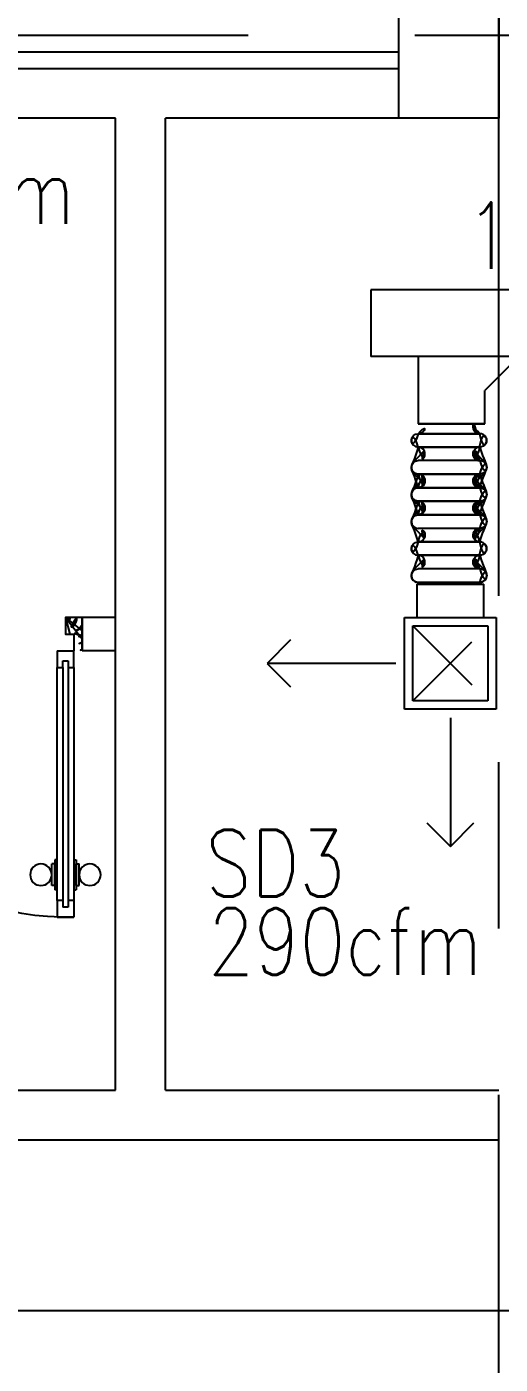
# Model space of a CAD drawing. Extents: x 417866230.2 to 417866327.8, y 43498045.5 to 43498135.4.
# Drawn here: x 417866272.781 to 417866274.201, y 43498117.929 to 43498121.947 of the extents above; entities that cross this region are included whole.
import ezdxf

# ---------------------------------------------------------------- set-up
doc = ezdxf.new("R2010")
doc.units = 0
doc.header["$MEASUREMENT"] = 0
doc.linetypes.add('CENTERX2', pattern=[4, 2.5, -0.5, 0.5, -0.5])
doc.linetypes.add('HIDDEN', pattern=[0.375, 0.25, -0.125])
for name, color, linetype in [('AXES', 11, 'CENTERX2'), ('COL', 9, 'CONTINUOUS'), ('DOOR', 9, 'CONTINUOUS'), ('DUCT', 6, 'CONTINUOUS'), ('HAT', 12, 'CONTINUOUS'), ('INSUL', 9, 'CONTINUOUS'), ('M-AC-FLEX', 3, 'CONTINUOUS'), ('M-EGU.', 2, 'CONTINUOUS'), ('SCD', 2, 'CONTINUOUS'), ('WALL', 4, 'CONTINUOUS')]:
    doc.layers.add(name, color=color, linetype=linetype)
doc.styles.add('ROMANS', font='ROMANS.shx', dxfattribs={"width": 0.6})

msp = doc.modelspace()

# ---------------------------------------------------------------- hatches: boundary and pattern name
at = {"layer": 'HAT'}
h = msp.add_hatch(dxfattribs=at)
h.set_pattern_fill('ANSI31', color=256, scale=300, style=0)
h.set_pattern_definition([(45, (0, 0), (-26.51650429449553, 26.51650429449553), [])])
h.paths.add_polyline_path([(417866274.1968632, 43498122.17208098), (417866273.8968632, 43498122.17208098), (417866273.8968632, 43498121.92208099), (417866274.1968632, 43498121.92208099)])
h.paths.add_polyline_path([(417866274.1968632, 43498121.92208099), (417866273.8968632, 43498121.92208099), (417866273.8968632, 43498121.67208099), (417866274.1968632, 43498121.67208099)])

# ---------------------------------------------------------------- linework, layer by layer
at = {"layer": 'AXES'}
for p, q in [((417866274.1968632, 43498056.23778734), (417866274.1968632, 43498134.3745184)), ((417866230.9454184, 43498121.92208099), (417866300.0368633, 43498121.92208099))]:
    msp.add_line(p, q, dxfattribs=at)
at = {"layer": 'COL'}
for p, q in [((417866273.8968632, 43498121.67208099), (417866273.8968632, 43498122.17208098)), ((417866274.1968632, 43498122.17208098), (417866274.1968632, 43498121.67208099)), ((417866274.1968632, 43498121.67208099), (417866273.8968632, 43498121.67208099))]:
    msp.add_line(p, q, dxfattribs=at)
at = {"layer": 'DOOR', "linetype": 'ByBlock'}
for p, q in [((417866272.8968632, 43498120.17208099), (417866272.9468632, 43498120.13193525)), ((417866272.8968632, 43498120.17208099), (417866272.9468632, 43498120.10837106)), ((417866272.8968632, 43498120.17208099), (417866272.9102206, 43498120.12208098)), ((417866272.8718632, 43498120.07208098), (417866272.9218633, 43498120.07208098)), ((417866272.8718632, 43498120.07208098), (417866272.8718632, 43498120.02208099)), ((417866272.9218633, 43498120.02208099), (417866272.9218633, 43498120.07208098)), ((417866272.8718632, 43498120.02208099), (417866272.8888633, 43498120.02208099)), ((417866272.8718632, 43498119.32208099), (417866272.8718632, 43498120.02208099)), ((417866272.8888633, 43498120.04208098), (417866272.9048632, 43498120.04208098)), ((417866272.8888633, 43498120.02208099), (417866272.8888633, 43498120.04208098)), ((417866272.8888633, 43498120.02208099), (417866272.8888633, 43498119.32208099)), ((417866272.9048632, 43498120.04208098), (417866272.9048632, 43498120.02208099)), ((417866272.9048632, 43498120.02208099), (417866272.9218633, 43498120.02208099)), ((417866272.9048632, 43498120.02208099), (417866272.9048632, 43498119.32208099)), ((417866272.9218633, 43498120.02208099), (417866272.9218633, 43498119.32208099)), ((417866272.8646632, 43498119.44443853), (417866272.8646632, 43498119.35443854)), ((417866272.8718632, 43498119.44443853), (417866272.8646632, 43498119.44443853)), ((417866272.9218633, 43498119.44443853), (417866272.9290633, 43498119.44443853)), ((417866272.9290633, 43498119.44443853), (417866272.9290633, 43498119.35443854)), ((417866272.8556632, 43498119.36703853), (417866272.8556632, 43498119.43183853)), ((417866272.8646632, 43498119.43183853), (417866272.8556632, 43498119.43183853)), ((417866272.8646632, 43498119.36703853), (417866272.8646632, 43498119.43183853)), ((417866272.9290633, 43498119.36703853), (417866272.9290633, 43498119.43183853)), ((417866272.9290633, 43498119.43183853), (417866272.9380633, 43498119.43183853)), ((417866272.9380633, 43498119.36703853), (417866272.9380633, 43498119.43183853)), ((417866272.8646632, 43498119.36703853), (417866272.8556632, 43498119.36703853)), ((417866272.9290633, 43498119.36703853), (417866272.9380633, 43498119.36703853)), ((417866272.8718632, 43498119.35443854), (417866272.8646632, 43498119.35443854)), ((417866272.8718632, 43498119.32208099), (417866272.8718632, 43498119.272081)), ((417866272.8888633, 43498119.32208099), (417866272.8718632, 43498119.32208099)), ((417866272.8888633, 43498119.32208099), (417866272.8888633, 43498119.302081)), ((417866272.9048632, 43498119.32208099), (417866272.9048632, 43498119.302081)), ((417866272.9218633, 43498119.32208099), (417866272.9048632, 43498119.32208099)), ((417866272.9218633, 43498119.35443854), (417866272.9290633, 43498119.35443854)), ((417866272.9218633, 43498119.32208099), (417866272.9218633, 43498119.272081)), ((417866272.9048632, 43498119.302081), (417866272.8888633, 43498119.302081)), ((417866272.8718632, 43498119.272081), (417866272.9218633, 43498119.272081)), ((417866272.9218633, 43498119.272081), (417866272.8718632, 43498119.272081))]:
    msp.add_line(p, q, dxfattribs=at)
msp.add_lwpolyline([(417866272.9468632, 43498120.07208098), (417866272.9468632, 43498120.17208099), (417866272.8968632, 43498120.17208099), (417866272.8968632, 43498120.12208099), (417866272.9218633, 43498120.12208099), (417866272.9218633, 43498120.07208098)], close=True, dxfattribs=at)
at = {"layer": 'DOOR', "linetype": 'ByBlock', "extrusion": (0, 0, -1)}
for centre, major_axis, ratio, start_param, end_param in [((417866272.8968633, 43498120.17208099), (0.010183721948124, -0.010183721948124), 0.9999999934561065, 5.497787140510191, 7.068583473848982), ((417866272.8968633, 43498120.17208099), (0.02432585740098149, -0.02432585740098148), 0.9999999988561671, 5.497787143210221, 7.068583471148951), ((417866272.8968633, 43498120.22208099), (0.09503653455382846, -0.09503653455382846), 0.9999999949175725, 0.4042156280162147, 0.5982992826394314), ((417866272.8968633, 43498120.22208099), (0.0808943991258047, -0.0808943991258047), 0.9999999932637702, 0.3330758768445334, 0.5650926878214605), ((417866272.8968633, 43498120.22208099), (-0.1091786712853222, -0.1091786712853222), 0.9999999930319083, -1.115173092171945, -1.024756621024807), ((417866272.8233323, 43498119.39943854), (0.0229102594612763, -0.02291025946127629), 0.9999999990736468, 2.356194489729168, 8.639379796908754), ((417866272.9703942, 43498119.39943854), (0.0229102594612763, -0.02291025946127629), 0.9999999990736468, 2.356194489729168, 8.639379796908754)]:
    msp.add_ellipse(centre, major_axis=major_axis, ratio=ratio, start_param=start_param, end_param=end_param, dxfattribs=at)
at = {"layer": 'DOOR', "linetype": 'ByBlock', "extrusion": (0, 0, -0.9999999999999998)}
for centre, major_axis, ratio, start_param, end_param in [((417866272.958176, 43498120.19148286), (0.06940805728826901, -0.04260931199201492), 0.913541574402896, 1.202326135674084, 1.939266516074019), ((417866272.8968633, 43498120.22208099), (-0.06675226383736364, -0.06675226383736368), 0.9999999997167281, -1.343586083021019, -0.7853981635390842), ((417866272.8968633, 43498120.17208099), (0.03846799288407927, -0.03846799288407927), 0.9999999984072211, 5.902832385516803, 6.663538203676741)]:
    msp.add_ellipse(centre, major_axis=major_axis, ratio=ratio, start_param=start_param, end_param=end_param, dxfattribs=at)
at = {"layer": 'DOOR', "linetype": 'HIDDEN', "ltscale": 0.5, "extrusion": (0, 0, -1)}
msp.add_ellipse((417866272.8968633, 43498120.00020599), major_axis=(0.5151655094649454, -0.5151655094649454), ratio=0.9999999999351415, start_param=0.7510768820892314, end_param=2.455009536361686, dxfattribs=at)
at = {"layer": 'DUCT'}
for p, q in [((417866273.8133271, 43498121.15650803), (417866273.8133271, 43498120.95650803)), ((417866275.4207875, 43498121.15650803), (417866273.8133271, 43498121.15650803)), ((417866275.4207875, 43498120.95650803), (417866273.8133271, 43498120.95650803)), ((417866273.9556628, 43498120.95434984), (417866273.9556628, 43498120.75434984)), ((417866274.2556629, 43498120.95434984), (417866274.1556628, 43498120.85434984)), ((417866274.1556628, 43498120.75434984), (417866274.1556628, 43498120.85434984)), ((417866273.9556628, 43498120.75434984), (417866274.1556628, 43498120.75434984)), ((417866274.1556628, 43498120.75434984), (417866273.9556628, 43498120.75434984)), ((417866272.2193376, 43498118.09054228), (417866280.1641046, 43498118.09054228))]:
    msp.add_line(p, q, dxfattribs=at)
at = {"layer": 'INSUL'}
for p, q in [((417866269.68314, 43498121.87208098), (417866273.8968632, 43498121.87208098)), ((417866269.68314, 43498121.82208098), (417866273.8968632, 43498121.82208098))]:
    msp.add_line(p, q, dxfattribs=at)
at = {"layer": 'M-AC-FLEX', "color": 11}
for p, q in [((417866273.9550272, 43498120.72442952), (417866274.1401228, 43498120.72442952)), ((417866273.9550272, 43498120.72442952), (417866274.1401228, 43498120.72442952)), ((417866274.1404799, 43498120.72443274), (417866273.9553843, 43498120.72443274)), ((417866274.1404799, 43498120.72443274), (417866273.9553843, 43498120.72443274)), ((417866273.9550272, 43498120.68441013), (417866274.1401228, 43498120.68441013)), ((417866273.9550272, 43498120.68441013), (417866274.1401228, 43498120.68441013)), ((417866274.1404799, 43498120.68440685), (417866273.9553843, 43498120.68440685)), ((417866274.1404799, 43498120.68440685), (417866273.9553843, 43498120.68440685)), ((417866274.1404799, 43498120.64367334), (417866273.9553843, 43498120.64367334)), ((417866274.1404799, 43498120.64367323), (417866273.9553843, 43498120.64367323)), ((417866274.1404799, 43498120.64367311), (417866273.9553843, 43498120.64367311)), ((417866274.1404799, 43498120.64367309), (417866273.9553843, 43498120.64367309)), ((417866273.9550272, 43498120.60294276), (417866274.1401228, 43498120.60294276)), ((417866273.9550272, 43498120.60294276), (417866274.1401228, 43498120.60294276)), ((417866274.1404799, 43498120.60293977), (417866273.9553843, 43498120.60293977)), ((417866274.1404799, 43498120.60293975), (417866273.9553843, 43498120.60293975)), ((417866274.1404799, 43498120.60293964), (417866273.9553843, 43498120.60293964)), ((417866274.1404799, 43498120.60293952), (417866273.9553843, 43498120.60293952)), ((417866274.1404799, 43498120.60293948), (417866273.9553843, 43498120.60293948)), ((417866274.1404799, 43498120.60293948), (417866273.9553843, 43498120.60293948)), ((417866273.9550272, 43498120.56220273), (417866274.1401228, 43498120.56220273)), ((417866273.9550272, 43498120.56220273), (417866274.1401228, 43498120.56220273)), ((417866274.1404799, 43498120.56220601), (417866273.9553843, 43498120.56220601)), ((417866274.1404799, 43498120.56220601), (417866273.9553843, 43498120.56220601)), ((417866274.1404799, 43498120.56220598), (417866273.9553843, 43498120.56220598)), ((417866274.1404799, 43498120.56220596), (417866273.9553843, 43498120.56220596)), ((417866274.1404799, 43498120.56220587), (417866273.9553843, 43498120.56220587)), ((417866274.1404799, 43498120.56220585), (417866273.9553843, 43498120.56220585)), ((417866274.1404799, 43498120.56220575), (417866273.9553843, 43498120.56220575)), ((417866274.1404799, 43498120.56220573), (417866273.9553843, 43498120.56220573)), ((417866274.1404799, 43498120.56220573), (417866273.9553843, 43498120.56220573)), ((417866274.1404799, 43498120.56220572), (417866273.9553843, 43498120.56220572)), ((417866273.9550272, 43498120.5214754), (417866274.1401228, 43498120.5214754)), ((417866273.9550272, 43498120.5214754), (417866274.1401228, 43498120.5214754)), ((417866274.1404799, 43498120.52147241), (417866273.9553843, 43498120.52147241)), ((417866274.1404799, 43498120.52147239), (417866273.9553843, 43498120.52147239)), ((417866274.1404799, 43498120.52147239), (417866273.9553843, 43498120.52147239)), ((417866274.1404799, 43498120.52147238), (417866273.9553843, 43498120.52147238)), ((417866274.1404799, 43498120.52147228), (417866273.9553843, 43498120.52147228)), ((417866274.1404799, 43498120.52147226), (417866273.9553843, 43498120.52147226)), ((417866274.1404799, 43498120.52147216), (417866273.9553843, 43498120.52147216)), ((417866274.1404799, 43498120.52147215), (417866273.9553843, 43498120.52147215)), ((417866274.1404799, 43498120.52147212), (417866273.9553843, 43498120.52147212)), ((417866274.1404799, 43498120.52147212), (417866273.9553843, 43498120.52147212)), ((417866273.9550272, 43498120.48073537), (417866274.1401228, 43498120.48073537)), ((417866273.9550272, 43498120.48073537), (417866274.1401228, 43498120.48073537)), ((417866274.1404799, 43498120.48073865), (417866273.9553843, 43498120.48073865)), ((417866274.1404799, 43498120.48073865), (417866273.9553843, 43498120.48073865)), ((417866274.1404799, 43498120.4807386), (417866273.9553843, 43498120.4807386)), ((417866274.1404799, 43498120.48073849), (417866273.9553843, 43498120.48073849)), ((417866274.1404799, 43498120.48073837), (417866273.9553843, 43498120.48073837)), ((417866274.1404799, 43498120.48073836), (417866273.9553843, 43498120.48073836)), ((417866274.1404799, 43498120.44000503), (417866273.9553843, 43498120.44000503)), ((417866274.1404799, 43498120.44000502), (417866273.9553843, 43498120.44000502)), ((417866274.1404799, 43498120.4400049), (417866273.9553843, 43498120.4400049)), ((417866274.1404799, 43498120.44000479), (417866273.9553843, 43498120.44000479)), ((417866273.9550272, 43498120.39926812), (417866274.1401228, 43498120.39926812)), ((417866273.9550272, 43498120.39926812), (417866274.1401228, 43498120.39926812)), ((417866273.9550272, 43498120.39926799), (417866274.1401228, 43498120.39926799)), ((417866273.9550272, 43498120.39926799), (417866274.1401228, 43498120.39926799)), ((417866274.1404799, 43498120.39927135), (417866273.9553843, 43498120.39927135)), ((417866274.1404799, 43498120.39927135), (417866273.9553843, 43498120.39927135)), ((417866274.1404799, 43498120.39927127), (417866273.9553843, 43498120.39927127)), ((417866274.1404799, 43498120.39927127), (417866273.9553843, 43498120.39927127)), ((417866273.9550272, 43498120.35924874), (417866274.1401228, 43498120.35924874)), ((417866273.9550272, 43498120.35924874), (417866274.1401228, 43498120.35924874)), ((417866273.9550272, 43498120.35924861), (417866274.1401228, 43498120.35924861)), ((417866273.9550272, 43498120.35924861), (417866274.1401228, 43498120.35924861)), ((417866274.1404799, 43498120.35924546), (417866273.9553843, 43498120.35924546)), ((417866274.1404799, 43498120.35924546), (417866273.9553843, 43498120.35924546)), ((417866274.1404799, 43498120.35924538), (417866273.9553843, 43498120.35924538)), ((417866274.1404799, 43498120.35924538), (417866273.9553843, 43498120.35924538)), ((417866274.1404799, 43498120.31851194), (417866273.9553843, 43498120.31851194)), ((417866274.1404799, 43498120.31851183), (417866273.9553843, 43498120.31851183)), ((417866274.1404799, 43498120.31851171), (417866273.9553843, 43498120.31851171)), ((417866274.1404799, 43498120.31851169), (417866273.9553843, 43498120.31851169)), ((417866273.9550272, 43498120.27778136), (417866274.1401228, 43498120.27778136)), ((417866273.9550272, 43498120.27778136), (417866274.1401228, 43498120.27778136)), ((417866274.1404799, 43498120.27777837), (417866273.9553843, 43498120.27777837)), ((417866274.1404799, 43498120.27777836), (417866273.9553843, 43498120.27777836)), ((417866274.1404799, 43498120.27777824), (417866273.9553843, 43498120.27777824)), ((417866274.1404799, 43498120.27777813), (417866273.9553843, 43498120.27777813)), ((417866274.1404799, 43498120.27777808), (417866273.9553843, 43498120.27777808)), ((417866274.1404799, 43498120.27777808), (417866273.9553843, 43498120.27777808))]:
    msp.add_line(p, q, dxfattribs=at)
at = {"layer": 'M-AC-FLEX'}
for points in [[(417866273.9553843, 43498120.72443268, 0.5655672901193936), (417866273.9733731, 43498120.75434984, 0.5655672901193936)], [(417866274.1224912, 43498120.75434984, 0.5655672901193936), (417866274.1404799, 43498120.72443268)], [(417866274.1404799, 43498120.72443268, -0.5655672901193936), (417866274.1224912, 43498120.75434984, -0.5655672901193936)], [(417866273.9553843, 43498120.72443268, 0.9998379277357049), (417866273.9546701, 43498120.68440697)], [(417866273.9553843, 43498120.72443268, 0.9998379277357049), (417866273.9546701, 43498120.68440697)], [(417866273.9553843, 43498120.68440697, -0.9998379277357049), (417866273.9546701, 43498120.72443268)], [(417866273.9553843, 43498120.68440697, -0.9998379277357049), (417866273.9546701, 43498120.72443268)], [(417866273.9553946, 43498120.72443274, -0.004509969774748916), (417866273.9550272, 43498120.72442947, 0.008922227067377475), (417866273.954313, 43498120.72442947)], [(417866273.9550272, 43498120.72442947, 0.008922204748517097), (417866273.954313, 43498120.72442947)], [(417866273.9546701, 43498120.72443268, -0.004461024754221227), (417866273.9550272, 43498120.72442947)], [(417866273.9546701, 43498120.72443268, -0.004461024754221227), (417866273.9550272, 43498120.72442947)], [(417866274.1397554, 43498120.72443274, 0.004509969774748916), (417866274.1401228, 43498120.72442947, -1.018005099723095), (417866274.1401228, 43498120.68441007)], [(417866274.1397554, 43498120.68440685, -0.004509969774748916), (417866274.1401228, 43498120.68441007, 1.018005099723095), (417866274.1401228, 43498120.72442947)], [(417866273.9553843, 43498120.68440697, -1), (417866273.9553843, 43498120.64367327, 0.9999999999999997), (417866273.9553843, 43498120.60293958)], [(417866273.9736729, 43498120.67300289, -0.5549272424908399), (417866273.9553843, 43498120.64367329, 0.9999999999999997), (417866273.9553843, 43498120.60293959)], [(417866273.9553946, 43498120.68440685, 0.004509969774748916), (417866273.9550272, 43498120.68441007, -0.008922227067377475), (417866273.954313, 43498120.68441007)], [(417866273.9550272, 43498120.68441007, -0.008922204748517097), (417866273.954313, 43498120.68441007)], [(417866273.9546701, 43498120.68440697, 0.004461024754221227), (417866273.9550272, 43498120.68441007)], [(417866273.9546701, 43498120.68440697, 0.004461024754221227), (417866273.9550272, 43498120.68441007)], [(417866274.1404799, 43498120.64367327, -1), (417866274.1404799, 43498120.68440697)], [(417866274.1404799, 43498120.68440697, 1), (417866274.1404799, 43498120.64367327, -0.9999999999999997), (417866274.1404799, 43498120.60293958)], [(417866274.1404799, 43498120.64367329, -0.5549272424908399), (417866274.1221913, 43498120.67300289, -0.5549272424908399)], [(417866274.1221913, 43498120.67300289, 0.5549272424908399), (417866274.1404799, 43498120.64367329, -0.9999999999999997), (417866274.1404799, 43498120.60293959)], [(417866273.9553843, 43498120.5622059, 1), (417866273.9553843, 43498120.60293959, -0.9999999999999997), (417866273.9553843, 43498120.64367329)], [(417866273.9736729, 43498120.57360997, 0.5549272424908399), (417866273.9553843, 43498120.60293958, -0.9999999999999997), (417866273.9553843, 43498120.64367327)], [(417866273.9553843, 43498120.60293959, -0.3143518314788673), (417866273.9363704, 43498120.61571084, -0.3143518314788673)], [(417866273.9363704, 43498120.61571082, 0.3045774732036388), (417866273.9546701, 43498120.60293959)], [(417866274.1404799, 43498120.5622059, -1), (417866274.1404799, 43498120.60293959, 0.9999999999999997), (417866274.1404799, 43498120.64367329)], [(417866274.1221913, 43498120.57360997, -0.5549272424908399), (417866274.1404799, 43498120.60293958, 0.9999999999999997), (417866274.1404799, 43498120.64367327)], [(417866274.1397554, 43498120.60293947, -0.004509970592332896), (417866274.1401228, 43498120.60294269, 0.3143822707148378), (417866274.1591367, 43498120.61571084, 0.3143822707148378)], [(417866274.1404799, 43498120.64367329, -1), (417866274.1404799, 43498120.60293959)], [(417866274.1404799, 43498120.60293959, 1), (417866274.1404799, 43498120.64367329)], [(417866274.1404799, 43498120.60293958, 1), (417866274.1404799, 43498120.64367327)], [(417866274.1404799, 43498120.64367327, -1), (417866274.1404799, 43498120.60293958)], [(417866273.9553843, 43498120.60293959, -1), (417866273.9553843, 43498120.5622059, 0.9999999999999997), (417866273.9553843, 43498120.5214722)], [(417866273.9736729, 43498120.59153552, -0.5549272424908399), (417866273.9553843, 43498120.56220591, 0.9999999999999997), (417866273.9553843, 43498120.52147222)], [(417866273.9736729, 43498120.59153553, -0.5549272424908399), (417866273.9553843, 43498120.56220593, 0.9999999999999997), (417866273.9553843, 43498120.52147223)], [(417866273.9743006, 43498120.5901215, -0.5303388422204236), (417866273.9553843, 43498120.56220591, 0.9999999999999997), (417866273.9553843, 43498120.52147222)], [(417866273.9550272, 43498120.60294269, -0.008922204748517097), (417866273.954313, 43498120.60294269)], [(417866273.9553946, 43498120.60293947, 0.004509969774748916), (417866273.9550272, 43498120.60294269, -0.008922227067377475), (417866273.954313, 43498120.60294269)], [(417866273.9545254, 43498120.60294276, 0.001807992435049737), (417866273.9546701, 43498120.60293959)], [(417866273.9553843, 43498120.60293959, -0.01068952772708075), (417866273.9545286, 43498120.60294276, -0.01068952772708075)], [(417866273.9546701, 43498120.60293959, 0.004461024754221227), (417866273.9550272, 43498120.60294269)], [(417866273.9546701, 43498120.60293959, 0.004461024754221227), (417866273.9550272, 43498120.60294269)], [(417866274.1404799, 43498120.60293959, 1), (417866274.1404799, 43498120.5622059)], [(417866274.1404799, 43498120.5622059, -1), (417866274.1404799, 43498120.60293959)], [(417866274.1404799, 43498120.60293959, 1), (417866274.1404799, 43498120.5622059, -0.9999999999999997), (417866274.1404799, 43498120.5214722)], [(417866274.1404799, 43498120.56220591, -0.5303388422204236), (417866274.1215637, 43498120.5901215, -0.5303388422204236)], [(417866274.1215637, 43498120.5901215, 0.5303388422204236), (417866274.1404799, 43498120.56220591, -0.9999999999999997), (417866274.1404799, 43498120.52147222)], [(417866274.1404799, 43498120.60293958, 0.5549272424908399), (417866274.1221913, 43498120.57360997, 0.5549272424908399)], [(417866274.1404799, 43498120.56220591, -0.5549272424908399), (417866274.1221913, 43498120.59153552, -0.5549272424908399)], [(417866274.1221913, 43498120.59153552, 0.5549272424908399), (417866274.1404799, 43498120.56220591, -0.9999999999999997), (417866274.1404799, 43498120.52147222)], [(417866274.1404799, 43498120.56220593, -0.5549272424908399), (417866274.1221913, 43498120.59153553, -0.5549272424908399)], [(417866274.1221913, 43498120.59153553, 0.5549272424908399), (417866274.1404799, 43498120.56220593, -0.9999999999999997), (417866274.1404799, 43498120.52147223)], [(417866274.1408412, 43498120.60294276, -0.008975123060799558), (417866274.1401228, 43498120.60294269)], [(417866273.9553843, 43498120.48073854, 1), (417866273.9553843, 43498120.52147223, -0.9999999999999997), (417866273.9553843, 43498120.56220593)], [(417866273.9743006, 43498120.49355663, 0.5303388422204236), (417866273.9553843, 43498120.52147222, -0.9999999999999997), (417866273.9553843, 43498120.56220591)], [(417866273.9736729, 43498120.49214261, 0.5549272424908399), (417866273.9553843, 43498120.52147222, -0.9999999999999997), (417866273.9553843, 43498120.56220591)], [(417866273.9736729, 43498120.4921426, 0.5549272424908399), (417866273.9553843, 43498120.5214722, -0.9999999999999997), (417866273.9553843, 43498120.5622059)], [(417866273.9553843, 43498120.5622059, 0.3143518314788673), (417866273.9363704, 43498120.54943465, 0.3143518314788673)], [(417866273.9553843, 43498120.52147223, -0.3143518314788673), (417866273.9363704, 43498120.53424348, -0.3143518314788673)], [(417866273.9363704, 43498120.54943466, -0.3045774732036388), (417866273.9546701, 43498120.5622059)], [(417866273.9363704, 43498120.53424346, 0.3045774732036388), (417866273.9546701, 43498120.52147223)], [(417866273.9553946, 43498120.56220601, -0.004509969774748916), (417866273.9550272, 43498120.5622028, 0.008922227067377475), (417866273.954313, 43498120.5622028)], [(417866273.9550272, 43498120.5622028, 0.008922204748517097), (417866273.954313, 43498120.5622028)], [(417866273.9545254, 43498120.56220273, -0.001807992435049737), (417866273.9546701, 43498120.5622059)], [(417866273.9553843, 43498120.5622059, 0.01068952772708075), (417866273.9545286, 43498120.56220273, 0.01068952772708075)], [(417866273.9546701, 43498120.5622059, -0.004461024754221227), (417866273.9550272, 43498120.5622028)], [(417866273.9546701, 43498120.5622059, -0.004461024754221227), (417866273.9550272, 43498120.5622028)], [(417866274.1404799, 43498120.48073854, -1), (417866274.1404799, 43498120.52147223, 0.9999999999999997), (417866274.1404799, 43498120.56220593)], [(417866274.1215637, 43498120.49355663, -0.5303388422204236), (417866274.1404799, 43498120.52147222, 0.9999999999999997), (417866274.1404799, 43498120.56220591)], [(417866274.1221913, 43498120.49214261, -0.5549272424908399), (417866274.1404799, 43498120.52147222, 0.9999999999999997), (417866274.1404799, 43498120.56220591)], [(417866274.1221913, 43498120.4921426, -0.5549272424908399), (417866274.1404799, 43498120.5214722, 0.9999999999999997), (417866274.1404799, 43498120.5622059)], [(417866274.1397554, 43498120.56220601, 0.004509970592332896), (417866274.1401228, 43498120.5622028, -0.3143822707148378), (417866274.1591367, 43498120.54943465, -0.3143822707148378)], [(417866274.1397554, 43498120.52147211, -0.004509970592332896), (417866274.1401228, 43498120.52147533, 0.3143822707148378), (417866274.1591367, 43498120.53424348, 0.3143822707148378)], [(417866274.1408412, 43498120.56220273, 0.008975123060799558), (417866274.1401228, 43498120.5622028)], [(417866274.1404799, 43498120.56220593, -1), (417866274.1404799, 43498120.52147223)], [(417866274.1404799, 43498120.52147223, 1), (417866274.1404799, 43498120.56220593)], [(417866274.1404799, 43498120.56220591, -1), (417866274.1404799, 43498120.52147222)], [(417866274.1404799, 43498120.52147222, 1), (417866274.1404799, 43498120.56220591)], [(417866274.1404799, 43498120.52147222, 1), (417866274.1404799, 43498120.56220591)], [(417866274.1404799, 43498120.56220591, -1), (417866274.1404799, 43498120.52147222)], [(417866274.1404799, 43498120.5214722, 1), (417866274.1404799, 43498120.5622059)], [(417866274.1404799, 43498120.5622059, -1), (417866274.1404799, 43498120.5214722)], [(417866273.9553843, 43498120.52147223, -1), (417866273.9553843, 43498120.48073854, 0.9999999999999997), (417866273.9553843, 43498120.44000484)], [(417866273.9736729, 43498120.51006816, -0.5549272424908399), (417866273.9553843, 43498120.48073855, 0.9999999999999997), (417866273.9553843, 43498120.44000486)], [(417866273.9550272, 43498120.52147533, -0.008922204748517097), (417866273.954313, 43498120.52147533)], [(417866273.9553946, 43498120.52147211, 0.004509969774748916), (417866273.9550272, 43498120.52147533, -0.008922227067377475), (417866273.954313, 43498120.52147533)], [(417866273.9545254, 43498120.5214754, 0.001807992435049737), (417866273.9546701, 43498120.52147223)], [(417866273.9553843, 43498120.52147223, -0.01068952772708075), (417866273.9545286, 43498120.5214754, -0.01068952772708075)], [(417866273.9546701, 43498120.52147223, 0.004461024754221227), (417866273.9550272, 43498120.52147533)], [(417866273.9546701, 43498120.52147223, 0.004461024754221227), (417866273.9550272, 43498120.52147533)], [(417866274.1404799, 43498120.52147222, 0.5303388422204236), (417866274.1215637, 43498120.49355663, 0.5303388422204236)], [(417866274.1404799, 43498120.48073854, -1), (417866274.1404799, 43498120.52147223)], [(417866274.1404799, 43498120.52147223, 1), (417866274.1404799, 43498120.48073854, -0.9999999999999997), (417866274.1404799, 43498120.44000484)], [(417866274.1404799, 43498120.52147223, 1), (417866274.1404799, 43498120.48073854)], [(417866274.1404799, 43498120.52147222, 0.5549272424908399), (417866274.1221913, 43498120.49214261, 0.5549272424908399)], [(417866274.1404799, 43498120.5214722, 0.5549272424908399), (417866274.1221913, 43498120.4921426, 0.5549272424908399)], [(417866274.1404799, 43498120.48073855, -0.5549272424908399), (417866274.1221913, 43498120.51006816, -0.5549272424908399)], [(417866274.1221913, 43498120.51006816, 0.5549272424908399), (417866274.1404799, 43498120.48073855, -0.9999999999999997), (417866274.1404799, 43498120.44000486)], [(417866274.1408412, 43498120.5214754, -0.008975123060799558), (417866274.1401228, 43498120.52147533)], [(417866273.9553843, 43498120.39927116, 1), (417866273.9553843, 43498120.44000486, -0.9999999999999997), (417866273.9553843, 43498120.48073855)], [(417866273.9736729, 43498120.41067524, 0.5549272424908399), (417866273.9553843, 43498120.44000484, -0.9999999999999997), (417866273.9553843, 43498120.48073854)], [(417866273.9553843, 43498120.48073854, 0.3143518314788673), (417866273.9363704, 43498120.46796729, 0.3143518314788673)], [(417866273.9363704, 43498120.4679673, -0.3045774732036388), (417866273.9546701, 43498120.48073854)], [(417866273.9553946, 43498120.48073865, -0.004509969774748916), (417866273.9550272, 43498120.48073544, 0.008922227067377475), (417866273.954313, 43498120.48073544)], [(417866273.9550272, 43498120.48073544, 0.008922204748517097), (417866273.954313, 43498120.48073544)], [(417866273.9545254, 43498120.48073537, -0.001807992435049737), (417866273.9546701, 43498120.48073854)], [(417866273.9553843, 43498120.48073854, 0.01068952772708075), (417866273.9545286, 43498120.48073537, 0.01068952772708075)], [(417866273.9546701, 43498120.48073854, -0.004461024754221227), (417866273.9550272, 43498120.48073544)], [(417866273.9546701, 43498120.48073854, -0.004461024754221227), (417866273.9550272, 43498120.48073544)], [(417866274.1404799, 43498120.39927116, -1), (417866274.1404799, 43498120.44000486, 0.9999999999999997), (417866274.1404799, 43498120.48073855)], [(417866274.1221913, 43498120.41067524, -0.5549272424908399), (417866274.1404799, 43498120.44000484, 0.9999999999999997), (417866274.1404799, 43498120.48073854)], [(417866274.1397554, 43498120.48073865, 0.004509970592332896), (417866274.1401228, 43498120.48073544, -0.3143822707148378), (417866274.1591367, 43498120.46796729, -0.3143822707148378)], [(417866274.1408412, 43498120.48073537, 0.008975123060799558), (417866274.1401228, 43498120.48073544)], [(417866274.1404799, 43498120.48073855, -1), (417866274.1404799, 43498120.44000486)], [(417866274.1404799, 43498120.44000486, 1), (417866274.1404799, 43498120.48073855)], [(417866274.1404799, 43498120.44000484, 1), (417866274.1404799, 43498120.48073854)], [(417866274.1404799, 43498120.48073854, -1), (417866274.1404799, 43498120.44000484)], [(417866274.1404799, 43498120.44000486, 1), (417866274.1404799, 43498120.39927116)], [(417866274.1404799, 43498120.44000484, 0.5549272424908399), (417866274.1221913, 43498120.41067524, 0.5549272424908399)], [(417866273.9553843, 43498120.39927128, 0.9998379277357049), (417866273.9546701, 43498120.35924557)], [(417866273.9553843, 43498120.39927128, 0.9998379277357049), (417866273.9546701, 43498120.35924557)], [(417866273.9553843, 43498120.39927116, 0.9998379277357049), (417866273.9546701, 43498120.35924545)], [(417866273.9553843, 43498120.39927116, 0.9998379277357049), (417866273.9546701, 43498120.35924545)], [(417866273.9553843, 43498120.35924557, -0.9998379277357049), (417866273.9546701, 43498120.39927128)], [(417866273.9553843, 43498120.35924557, -0.9998379277357049), (417866273.9546701, 43498120.39927128)], [(417866273.9553843, 43498120.35924545, -0.9998379277357049), (417866273.9546701, 43498120.39927116)], [(417866273.9553843, 43498120.35924545, -0.9998379277357049), (417866273.9546701, 43498120.39927116)], [(417866273.9553946, 43498120.39927135, -0.004509969774748916), (417866273.9550272, 43498120.39926807, 0.008922227067377475), (417866273.954313, 43498120.39926807)], [(417866273.9553946, 43498120.39927128, -0.004509969774748916), (417866273.9550272, 43498120.39926806, 0.008922227067377475), (417866273.954313, 43498120.39926806)], [(417866273.9550272, 43498120.39926807, 0.008922204748517097), (417866273.954313, 43498120.39926807)], [(417866273.9550272, 43498120.39926806, 0.008922204748517097), (417866273.954313, 43498120.39926806)], [(417866273.9546701, 43498120.39927128, -0.004461024754221227), (417866273.9550272, 43498120.39926807)], [(417866273.9546701, 43498120.39927128, -0.004461024754221227), (417866273.9550272, 43498120.39926807)], [(417866273.9546701, 43498120.39927116, -0.004461024754221227), (417866273.9550272, 43498120.39926806)], [(417866273.9546701, 43498120.39927116, -0.004461024754221227), (417866273.9550272, 43498120.39926806)], [(417866274.1397554, 43498120.39927135, 0.004509969774748916), (417866274.1401228, 43498120.39926807, -1.018005099723095), (417866274.1401228, 43498120.35924867)], [(417866274.1397554, 43498120.39927128, 0.004509969774748916), (417866274.1401228, 43498120.39926806, -1.018005099723095), (417866274.1401228, 43498120.35924866)], [(417866274.1397554, 43498120.35924538, -0.004509969774748916), (417866274.1401228, 43498120.35924866, 1.018005099723095), (417866274.1401228, 43498120.39926806)], [(417866274.1397554, 43498120.35924545, -0.004509969774748916), (417866274.1401228, 43498120.35924867, 1.018005099723095), (417866274.1401228, 43498120.39926807)], [(417866273.9553843, 43498120.35924557, -1), (417866273.9553843, 43498120.31851187, 0.9999999999999997), (417866273.9553843, 43498120.27777818)], [(417866273.9736729, 43498120.34784149, -0.5549272424908399), (417866273.9553843, 43498120.31851189, 0.9999999999999997), (417866273.9553843, 43498120.27777819)], [(417866273.9550272, 43498120.35924867, -0.008922204748517097), (417866273.954313, 43498120.35924867)], [(417866273.9550272, 43498120.35924866, -0.008922204748517097), (417866273.954313, 43498120.35924866)], [(417866273.9553946, 43498120.35924545, 0.004509969774748916), (417866273.9550272, 43498120.35924867, -0.008922227067377475), (417866273.954313, 43498120.35924867)], [(417866273.9553946, 43498120.35924538, 0.004509969774748916), (417866273.9550272, 43498120.35924866, -0.008922227067377475), (417866273.954313, 43498120.35924866)], [(417866273.9546701, 43498120.35924545, 0.004461024754221227), (417866273.9550272, 43498120.35924866)], [(417866273.9546701, 43498120.35924545, 0.004461024754221227), (417866273.9550272, 43498120.35924866)], [(417866273.9546701, 43498120.35924557, 0.004461024754221227), (417866273.9550272, 43498120.35924867)], [(417866273.9546701, 43498120.35924557, 0.004461024754221227), (417866273.9550272, 43498120.35924867)], [(417866274.1404799, 43498120.31851187, -1), (417866274.1404799, 43498120.35924557)], [(417866274.1404799, 43498120.35924557, 1), (417866274.1404799, 43498120.31851187, -0.9999999999999997), (417866274.1404799, 43498120.27777818)], [(417866274.1404799, 43498120.31851189, -0.5549272424908399), (417866274.1221913, 43498120.34784149, -0.5549272424908399)], [(417866274.1221913, 43498120.34784149, 0.5549272424908399), (417866274.1404799, 43498120.31851189, -0.9999999999999997), (417866274.1404799, 43498120.27777819)], [(417866273.9695126, 43498120.272081, 0.1940321999560773), (417866273.9553843, 43498120.27777819, -0.9999999999999997), (417866273.9553843, 43498120.31851189)], [(417866273.9695126, 43498120.272081, 0.1940321303862082), (417866273.9553843, 43498120.27777818, -0.9999999999999997), (417866273.9553843, 43498120.31851187)], [(417866273.9553843, 43498120.27777819, -0.3143518314788673), (417866273.9363704, 43498120.29054944, -0.3143518314788673)], [(417866273.9363704, 43498120.29054943, 0.3045774732036388), (417866273.9546701, 43498120.27777819)], [(417866274.1263516, 43498120.27208099, -0.1940324453972105), (417866274.1404799, 43498120.27777818, 0.9999999999999997), (417866274.1404799, 43498120.31851187)], [(417866274.1397554, 43498120.27777807, -0.004509970592332896), (417866274.1401228, 43498120.27778129, 0.3143822707148378), (417866274.1591367, 43498120.29054944, 0.3143822707148378)], [(417866274.1404799, 43498120.31851189, -1), (417866274.1404799, 43498120.27777819)], [(417866274.1404799, 43498120.27777819, 1), (417866274.1404799, 43498120.31851189)], [(417866274.1404799, 43498120.27777818, 1), (417866274.1404799, 43498120.31851187)], [(417866274.1404799, 43498120.31851187, -1), (417866274.1404799, 43498120.27777818)], [(417866273.9553946, 43498120.27777807, 0.004509969774748916), (417866273.9550272, 43498120.27778129, -0.008922227067377475), (417866273.954313, 43498120.27778129)], [(417866273.9550272, 43498120.27778129, -0.008922204748517097), (417866273.954313, 43498120.27778129)], [(417866273.9545254, 43498120.27778136, 0.001807992435049737), (417866273.9546701, 43498120.27777819)], [(417866273.9553843, 43498120.27777819, -0.01068952772708075), (417866273.9545286, 43498120.27778136, -0.01068952772708075)], [(417866273.9546701, 43498120.27777819, 0.004461024754221227), (417866273.9550272, 43498120.27778129)], [(417866273.9546701, 43498120.27777819, 0.004461024754221227), (417866273.9550272, 43498120.27778129)], [(417866273.9553843, 43498120.27777819, -0.1940321999560773), (417866273.9695126, 43498120.272081, -0.1940321999560773)], [(417866274.1263516, 43498120.272081, -0.1940321999560773), (417866274.1404799, 43498120.27777819)], [(417866274.1404799, 43498120.27777819, 0.1940321999560773), (417866274.1263516, 43498120.272081, 0.1940321999560773)], [(417866274.1404799, 43498120.27777818, 0.1940326591635659), (417866274.1263516, 43498120.27208098, 0.1940326591635659)], [(417866274.1408412, 43498120.27778136, -0.008975123060799558), (417866274.1401228, 43498120.27778129)]]:
    msp.add_lwpolyline(points, format="xyb", dxfattribs=at)
at = {"layer": 'M-EGU.'}
for p, q in [((417866273.9518132, 43498120.27208099), (417866274.1518133, 43498120.27208099)), ((417866273.9518132, 43498120.17208099), (417866273.9518132, 43498120.27208099)), ((417866274.1518133, 43498120.17208099), (417866274.1518133, 43498120.27208099)), ((417866273.9143133, 43498120.17208099), (417866274.1893132, 43498120.17208099)), ((417866273.9143133, 43498119.89708099), (417866273.9143133, 43498120.17208099)), ((417866274.1893132, 43498120.17208099), (417866274.1893132, 43498119.89708099)), ((417866273.572524, 43498120.10529166), (417866273.5018132, 43498120.03458098)), ((417866273.5018132, 43498120.03458098), (417866273.572524, 43498119.96387031)), ((417866273.8879956, 43498120.03458098), (417866273.5018132, 43498120.03458098)), ((417866274.1893132, 43498119.89708099), (417866273.9143133, 43498119.89708099)), ((417866274.0518132, 43498119.87076335), (417866274.0518132, 43498119.48458099)), ((417866273.9811026, 43498119.55529166), (417866274.0518132, 43498119.48458099)), ((417866274.0518132, 43498119.48458099), (417866274.1225239, 43498119.55529166))]:
    msp.add_line(p, q, dxfattribs=at)
at = {"layer": 'M-EGU.', "linetype": 'HIDDEN'}
for p, q in [((417866273.9393132, 43498120.14708099), (417866274.1643133, 43498120.14708099)), ((417866273.9393132, 43498120.14708099), (417866274.1643133, 43498119.92208099)), ((417866273.9393132, 43498119.92208099), (417866274.1643133, 43498120.14708099)), ((417866273.9393132, 43498119.92208099), (417866273.9393132, 43498120.14708099)), ((417866274.1643133, 43498120.14708099), (417866274.1643133, 43498119.92208099)), ((417866274.1643133, 43498119.92208099), (417866273.9393132, 43498119.92208099))]:
    msp.add_line(p, q, dxfattribs=at)
at = {"layer": 'WALL'}
for p, q in [((417866273.0468633, 43498121.67208099), (417866270.1618633, 43498121.67208099)), ((417866273.0468633, 43498118.75212467), (417866273.0468633, 43498121.67208099)), ((417866273.8968632, 43498121.67208099), (417866273.1968632, 43498121.67208099)), ((417866273.1968632, 43498118.75212467), (417866273.1968632, 43498121.67208099)), ((417866273.0468633, 43498120.17208099), (417866272.9468632, 43498120.17208099)), ((417866272.9468632, 43498120.17208099), (417866272.9468632, 43498120.07208098)), ((417866273.0468633, 43498120.07208098), (417866272.9468632, 43498120.07208098)), ((417866271.1593616, 43498118.75212467), (417866273.0468633, 43498118.75212467)), ((417866273.1968632, 43498118.75212467), (417866274.1968632, 43498118.75212467)), ((417866274.1968632, 43498118.60212467), (417866271.1593616, 43498118.60208162))]:
    msp.add_line(p, q, dxfattribs=at)

# ---------------------------------------------------------------- texts
at = {"layer": 'SCD', "style": 'ROMANS', "width": 0.8}
for s, p in [('101cfm', (417866272.1031095, 43498121.35523234)), ("10''X10''", (417866274.0987044, 43498121.21981069)), ('SD3', (417866273.3172345, 43498119.33401293)), ('290cfm', (417866273.3252153, 43498119.09900253))]:
    msp.add_text(s, height=0.2, dxfattribs=at).set_placement(p)

doc.saveas('drawing.dxf')
